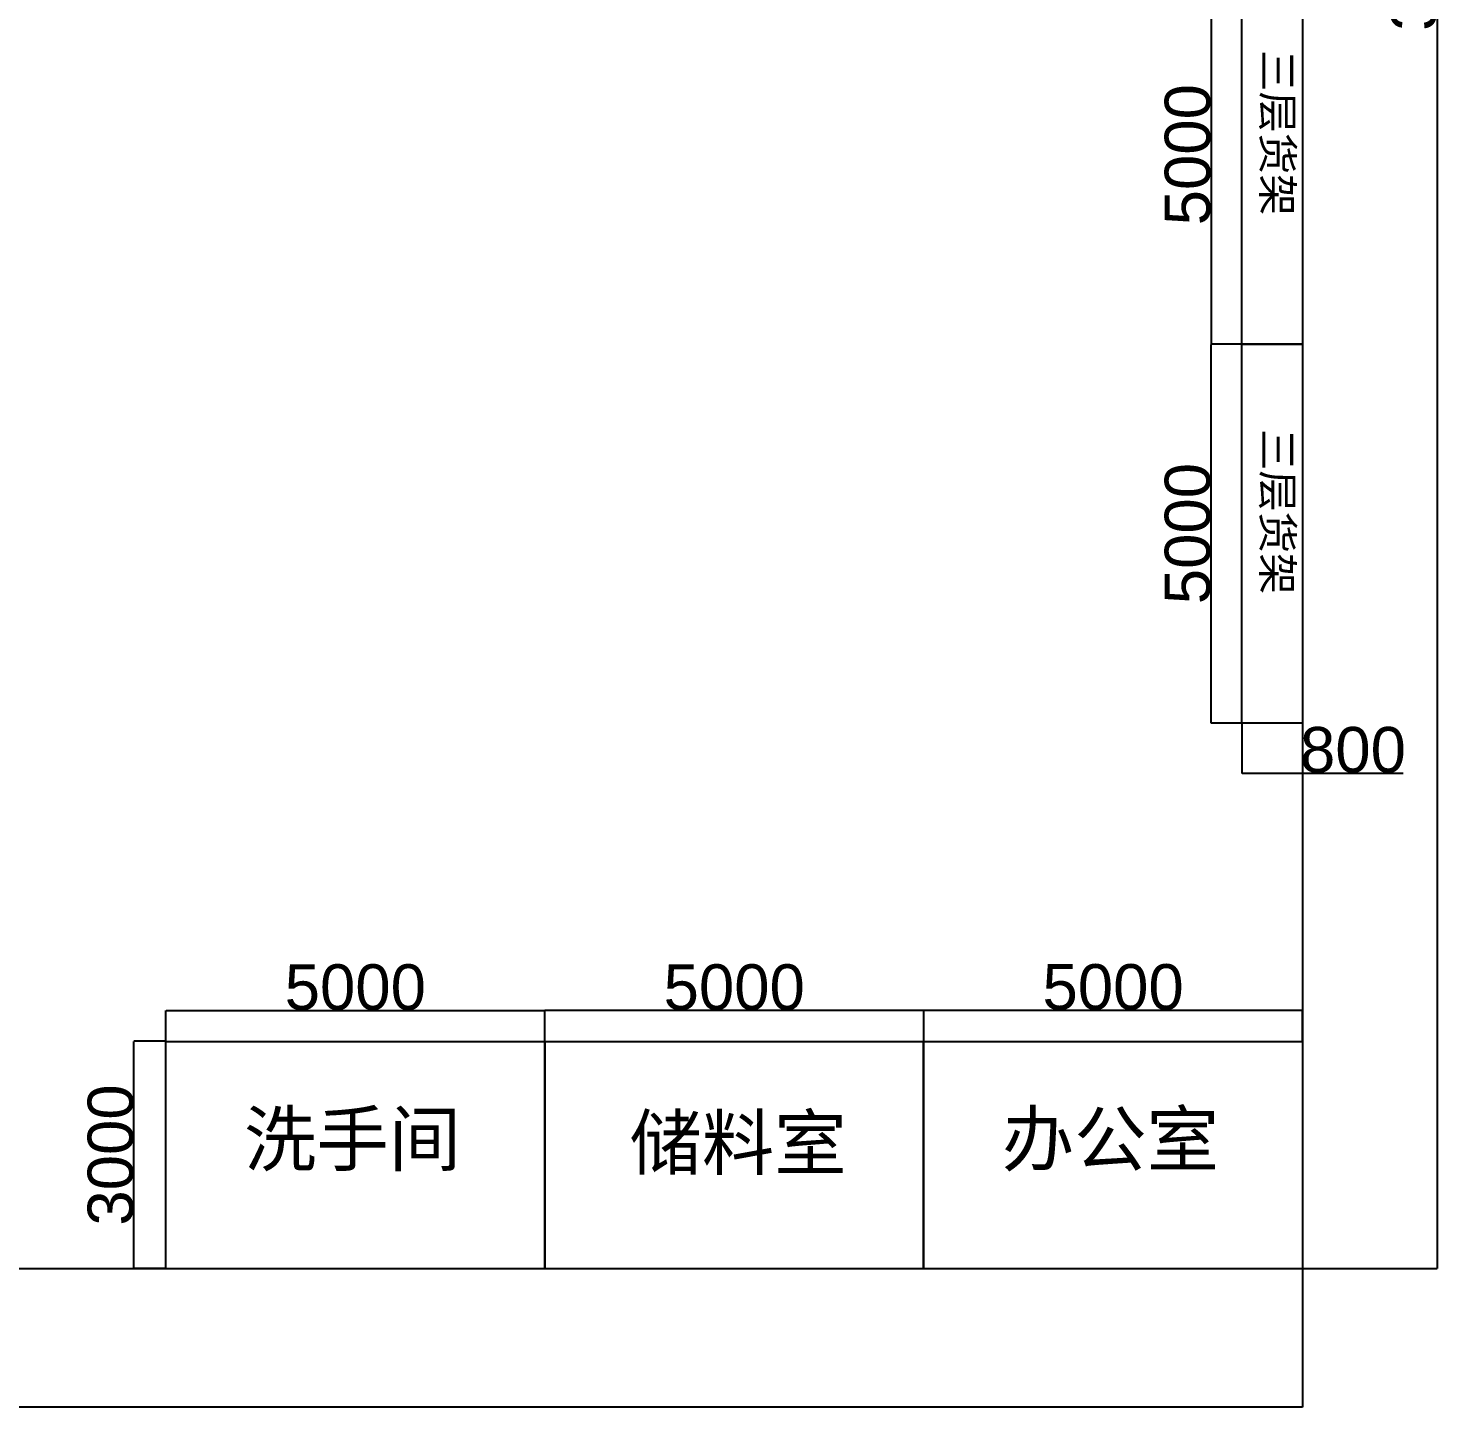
# Model space of a CAD drawing. Header units: millimetres. Extents: x 3806 to 246873, y -8027 to 78401.
# Drawn here: x 64668 to 83345, y 21225 to 39507 of the extents above; entities that cross this region are included whole.
import ezdxf

# ---------------------------------------------------------------- set-up
doc = ezdxf.new("R2010")
doc.units = ezdxf.units.MM
doc.header["$LTSCALE"] = 20
doc.styles.get("Standard").update_dxf_attribs({"font": 'arial.ttf', "height": 2000})
doc.dimstyles.new('ISO-25', dxfattribs={"dimtxt": 400, "dimasz": 2.5, "dimexe": 1.25, "dimexo": 0.625, "dimtad": 1, "dimtxsty": 'Standard', "dimcen": 2.5, "dimclrd": 1, "dimclre": 1, "dimclrt": 1, "dimadec": 0, "dimazin": 0, "dimtfac": 1, "dimtmove": 0, "dimatfit": 3, "dimfxl": 0, "dimarcsym": 0})

# ---------------------------------------------------------------- blocks, each defined once
blk = doc.blocks.new('*D2')
at = {"color": 1, "lineweight": -2, "transparency": 16777216}
for p, q in [((66482, 26139), (66061, 26139)), ((66062, 23141), (66062, 26136)), ((66482, 23139), (66061, 23139))]:
    blk.add_line(p, q, dxfattribs=at)
at = {"color": 1, "transparency": 16777216}
for points in [[(66061, 26136), (66062, 26136), (66062, 26139)], [(66061, 23141), (66062, 23141), (66062, 23139)]]:
    blk.add_solid(points, dxfattribs=at)
at = {"layer": 'Defpoints', "color": 0, "transparency": 16777216}
for p in [(66062, 26139), (66483, 26139), (66483, 23139)]:
    blk.add_point(p, dxfattribs=at)
at = {"color": 1, "transparency": 16777216, "insert": (65755, 24639), "char_height": 600, "attachment_point": 5, "rotation": 90}
blk.add_mtext('3000', dxfattribs=at)
blk = doc.blocks.new('*D3')
at = {"color": 1, "lineweight": -2, "transparency": 16777216}
for p, q in [((66483, 26139), (66483, 26546)), ((66485, 26544), (71480, 26544)), ((71483, 26139), (71483, 26546))]:
    blk.add_line(p, q, dxfattribs=at)
at = {"color": 1, "transparency": 16777216}
for points in [[(66485, 26545), (66485, 26544), (66483, 26544)], [(71480, 26545), (71480, 26544), (71483, 26544)]]:
    blk.add_solid(points, dxfattribs=at)
at = {"layer": 'Defpoints', "color": 0, "transparency": 16777216}
for p in [(71483, 26544), (66483, 26139), (71483, 26139)]:
    blk.add_point(p, dxfattribs=at)
at = {"color": 1, "transparency": 16777216, "insert": (68983, 26851), "char_height": 600, "attachment_point": 5}
blk.add_mtext('5000', dxfattribs=at)
blk = doc.blocks.new('*D4')
at = {"color": 1, "lineweight": -2, "transparency": 16777216}
for p, q in [((71483, 26139), (71483, 26546)), ((76480, 26544), (71485, 26544)), ((76483, 26139), (76483, 26546))]:
    blk.add_line(p, q, dxfattribs=at)
at = {"color": 1, "transparency": 16777216}
for points in [[(71485, 26545), (71485, 26544), (71483, 26544)], [(76480, 26545), (76480, 26544), (76483, 26544)]]:
    blk.add_solid(points, dxfattribs=at)
at = {"layer": 'Defpoints', "color": 0, "transparency": 16777216}
for p in [(71483, 26544), (71483, 26139), (76483, 26139)]:
    blk.add_point(p, dxfattribs=at)
at = {"color": 1, "transparency": 16777216, "insert": (73983, 26851), "char_height": 600, "attachment_point": 5}
blk.add_mtext('5000', dxfattribs=at)
blk = doc.blocks.new('*D5')
at = {"color": 1, "lineweight": -2, "transparency": 16777216}
for p, q in [((76483, 26139), (76483, 26547)), ((81480, 26546), (76485, 26546)), ((81483, 26139), (81483, 26547))]:
    blk.add_line(p, q, dxfattribs=at)
at = {"color": 1, "transparency": 16777216}
for points in [[(76485, 26546), (76485, 26545), (76483, 26546)], [(81480, 26546), (81480, 26545), (81483, 26546)]]:
    blk.add_solid(points, dxfattribs=at)
at = {"layer": 'Defpoints', "color": 0, "transparency": 16777216}
for p in [(76483, 26546), (76483, 26139), (81483, 26139)]:
    blk.add_point(p, dxfattribs=at)
at = {"color": 1, "transparency": 16777216, "insert": (78983, 26853), "char_height": 600, "attachment_point": 5}
blk.add_mtext('5000', dxfattribs=at)
blk = doc.blocks.new('*D45')
at = {"color": 1, "lineweight": -2, "transparency": 16777216}
for p, q in [((31483, 23138), (31483, 21311)), ((81483, 23138), (81483, 21311)), ((81480, 21312), (31485, 21312))]:
    blk.add_line(p, q, dxfattribs=at)
at = {"color": 1, "transparency": 16777216}
for points in [[(31485, 21312), (31485, 21312), (31483, 21312)], [(81480, 21312), (81480, 21312), (81483, 21312)]]:
    blk.add_solid(points, dxfattribs=at)
at = {"layer": 'Defpoints', "color": 0, "transparency": 16777216}
for p in [(31483, 23139), (81483, 23139), (31483, 21312)]:
    blk.add_point(p, dxfattribs=at)
at = {"color": 1, "transparency": 16777216, "insert": (56483, 21619), "char_height": 600, "attachment_point": 5}
blk.add_mtext('50000', dxfattribs=at)
blk = doc.blocks.new('*D46')
at = {"color": 1, "lineweight": -2, "transparency": 16777216}
for p, q in [((81483, 58139), (83260, 58139)), ((83259, 58136), (83259, 23141)), ((81483, 23139), (83260, 23139))]:
    blk.add_line(p, q, dxfattribs=at)
at = {"color": 1, "transparency": 16777216}
for points in [[(83258, 58136), (83259, 58136), (83259, 58139)], [(83258, 23141), (83259, 23141), (83259, 23139)]]:
    blk.add_solid(points, dxfattribs=at)
at = {"layer": 'Defpoints', "color": 0, "transparency": 16777216}
for p in [(81483, 58139), (81483, 23139), (83259, 23139)]:
    blk.add_point(p, dxfattribs=at)
at = {"color": 1, "transparency": 16777216, "insert": (82951, 40639), "char_height": 600, "attachment_point": 5, "rotation": 90}
blk.add_mtext('35000', dxfattribs=at)
blk = doc.blocks.new('*D49')
at = {"color": 1, "lineweight": -2, "transparency": 16777216}
for p, q in [((80682, 40339), (80273, 40339)), ((80275, 40336), (80275, 35341)), ((80682, 35339), (80273, 35339))]:
    blk.add_line(p, q, dxfattribs=at)
at = {"color": 1, "transparency": 16777216}
for points in [[(80274, 40336), (80275, 40336), (80275, 40339)], [(80274, 35341), (80275, 35341), (80275, 35339)]]:
    blk.add_solid(points, dxfattribs=at)
at = {"layer": 'Defpoints', "color": 0, "transparency": 16777216}
for p in [(80683, 40339), (80275, 35339), (80683, 35339)]:
    blk.add_point(p, dxfattribs=at)
at = {"color": 1, "transparency": 16777216, "insert": (79968, 37839), "char_height": 600, "attachment_point": 5, "rotation": 90}
blk.add_mtext('5000', dxfattribs=at)
blk = doc.blocks.new('*D50')
at = {"color": 1, "lineweight": -2, "transparency": 16777216}
for p, q in [((80682, 35339), (80274, 35339)), ((80275, 30341), (80275, 35336)), ((80682, 30339), (80274, 30339))]:
    blk.add_line(p, q, dxfattribs=at)
at = {"color": 1, "transparency": 16777216}
for points in [[(80275, 35336), (80276, 35336), (80275, 35339)], [(80275, 30341), (80276, 30341), (80275, 30339)]]:
    blk.add_solid(points, dxfattribs=at)
at = {"layer": 'Defpoints', "color": 0, "transparency": 16777216}
for p in [(80275, 35339), (80683, 35339), (80683, 30339)]:
    blk.add_point(p, dxfattribs=at)
at = {"color": 1, "transparency": 16777216, "insert": (79968, 32839), "char_height": 600, "attachment_point": 5, "rotation": 90}
blk.add_mtext('5000', dxfattribs=at)
blk = doc.blocks.new('*D51')
at = {"color": 1, "lineweight": -2, "transparency": 16777216}
for p, q in [((80683, 30338), (80683, 29675)), ((81483, 30338), (81483, 29675)), ((80685, 29676), (81480, 29676)), ((81483, 29676), (82811, 29676))]:
    blk.add_line(p, q, dxfattribs=at)
at = {"color": 1, "transparency": 16777216}
for points in [[(80685, 29677), (80685, 29676), (80683, 29676)], [(81480, 29677), (81480, 29676), (81483, 29676)]]:
    blk.add_solid(points, dxfattribs=at)
at = {"layer": 'Defpoints', "color": 0, "transparency": 16777216}
for p in [(80683, 30339), (81483, 30339), (81483, 29676)]:
    blk.add_point(p, dxfattribs=at)
at = {"color": 1, "transparency": 16777216, "insert": (82148, 29983), "char_height": 600, "attachment_point": 5}
blk.add_mtext('800', dxfattribs=at)

msp = doc.modelspace()

# ---------------------------------------------------------------- linework, layer by layer
at = {"color": 255}
msp.add_lwpolyline([(80432.533, 58138.753), (81482.533, 58138.753), (81482.533, 23138.753), (31482.533, 23138.753), (31482.533, 58138.753), (31532.533, 58138.753)], dxfattribs=at)
at = {"color": 254}
for points in [[(81482.533, 35338.753), (80682.533, 35338.753), (80682.533, 40338.753), (81482.533, 40338.753)], [(81482.533, 30338.753), (80682.533, 30338.753), (80682.533, 35338.753), (81482.533, 35338.753)]]:
    msp.add_lwpolyline(points, close=True, dxfattribs=at)
at = {"color": 255}
for points in [[(71482.533, 26138.753), (71482.533, 23138.753), (66482.533, 23138.753), (66482.533, 26138.753)], [(76482.533, 26138.753), (76482.533, 23138.753), (71482.533, 23138.753), (71482.533, 26138.753)], [(81482.533, 26138.753), (81482.533, 23138.753), (76482.533, 23138.753), (76482.533, 26138.753)]]:
    msp.add_lwpolyline(points, close=True, dxfattribs=at)

# ---------------------------------------------------------------- texts
at = {"char_height": 400, "attachment_point": 1, "rotation": 270}
for insert in [(81353.634, 39219.407), (81353.634, 34219.407)]:
    msp.add_mtext_dynamic_manual_height_columns('{\\fSimSun|b0|i0|c134|p2;三层货架}', width=3023.45201, gutter_width=2000, heights=[0], dxfattribs=dict(at, insert=insert))
at = {"char_height": 700, "attachment_point": 1}
for s, insert in [('{\\fSimSun|b0|i0|c134|p2;洗手间}', (67514.804, 25200.955)), ('\\pi85.7526;{\\fSimSun|b0|i0|c134|p2;储料室}', (72514.804, 25150.807)), ('{\\fSimSun|b0|i0|c134|p2;办公室}', (77514.804, 25200.955))]:
    msp.add_mtext_dynamic_manual_height_columns(s, width=3092.73426, gutter_width=2000, heights=[0], dxfattribs=dict(at, insert=insert))

# ---------------------------------------------------------------- dimensions: what is measured, and where the dimension line sits
for base, p1, p2, picture, middle in [((83258.648, 23138.753), (81482.533, 58138.753), (81482.533, 23138.753), '*D46', (82951.475, 40638.753)), ((80274.749, 35338.753), (80682.533, 40338.753), (80682.533, 35338.753), '*D49', (79967.78, 37838.753)), ((80275.166, 35338.753), (80682.533, 30338.753), (80682.533, 35338.753), '*D50', (79968.197, 32838.753)), ((66061.778, 26138.753), (66482.533, 23138.753), (66482.533, 26138.753), '*D2', (65754.604, 24638.753))]:
    dim = msp.add_linear_dim(base=base, p1=p1, p2=p2, angle=90, dimstyle='ISO-25')
    dim.commit()
    dim.dimension.update_dxf_attribs({"geometry": picture, "text_midpoint": middle})
dim = msp.add_linear_dim(base=(81482.533, 29676.109), p1=(80682.533, 30338.753), p2=(81482.533, 30338.753), dimstyle='ISO-25')
dim.commit()
dim.dimension.update_dxf_attribs({"geometry": '*D51', "text_midpoint": (82147.868, 29676.109), "dimtype": 160})
for base, p1, p2, picture, middle in [((71482.533, 26544.397), (66482.533, 26138.753), (71482.533, 26138.753), '*D3', (68982.533, 26851.366)), ((71482.533, 26544.397), (76482.533, 26138.753), (71482.533, 26138.753), '*D4', (73982.533, 26851.366)), ((76482.533, 26545.647), (81482.533, 26138.753), (76482.533, 26138.753), '*D5', (78982.533, 26852.616)), ((31482.533, 21311.941), (81482.533, 23138.753), (31482.533, 23138.753), '*D45', (56482.533, 21618.91))]:
    dim = msp.add_linear_dim(base=base, p1=p1, p2=p2, dimstyle='ISO-25')
    dim.commit()
    dim.dimension.update_dxf_attribs({"geometry": picture, "text_midpoint": middle})

doc.saveas('drawing.dxf')
